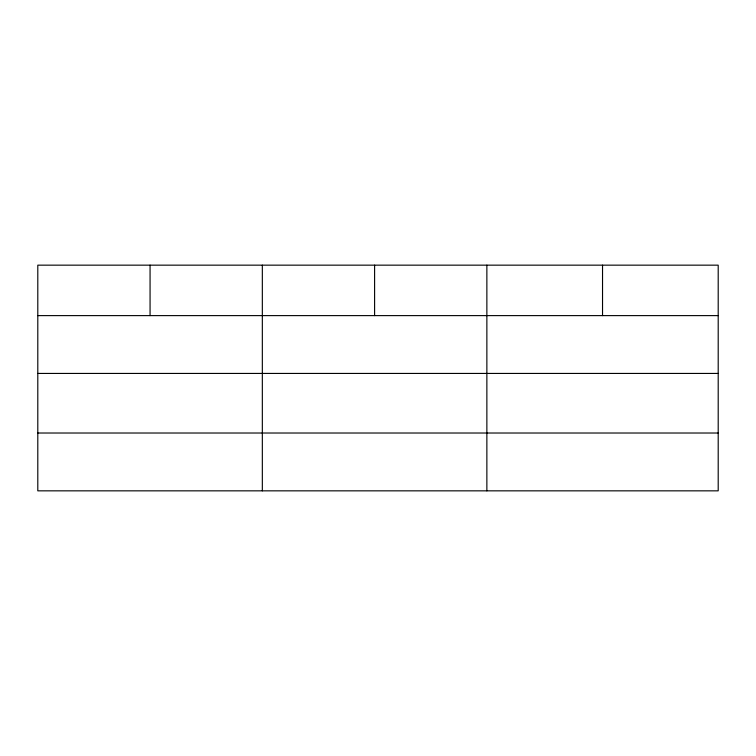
<?xml version="1.0" encoding="UTF-8"?>
<svg xmlns="http://www.w3.org/2000/svg" width="756" height="756" viewBox="0 0 756 756"><rect width="100%" height="100%" fill="white"/><g stroke="black" fill="none" stroke-linecap="round" stroke-linejoin="round"><path stroke-width="1.13" d="M718.2 373.436L718.2 265.158L37.8 265.158L37.8 490.842L718.2 490.842L718.2 373.436L37.8 373.436M37.8 315.611L718.2 315.611M37.8 433.018L718.2 433.018M602.532 265.158L602.532 315.611M486.864 265.158L486.864 490.842M374.598 265.158L374.598 315.611M262.332 265.158L262.332 490.842M150.066 265.158L150.066 315.611"/></g></svg>
